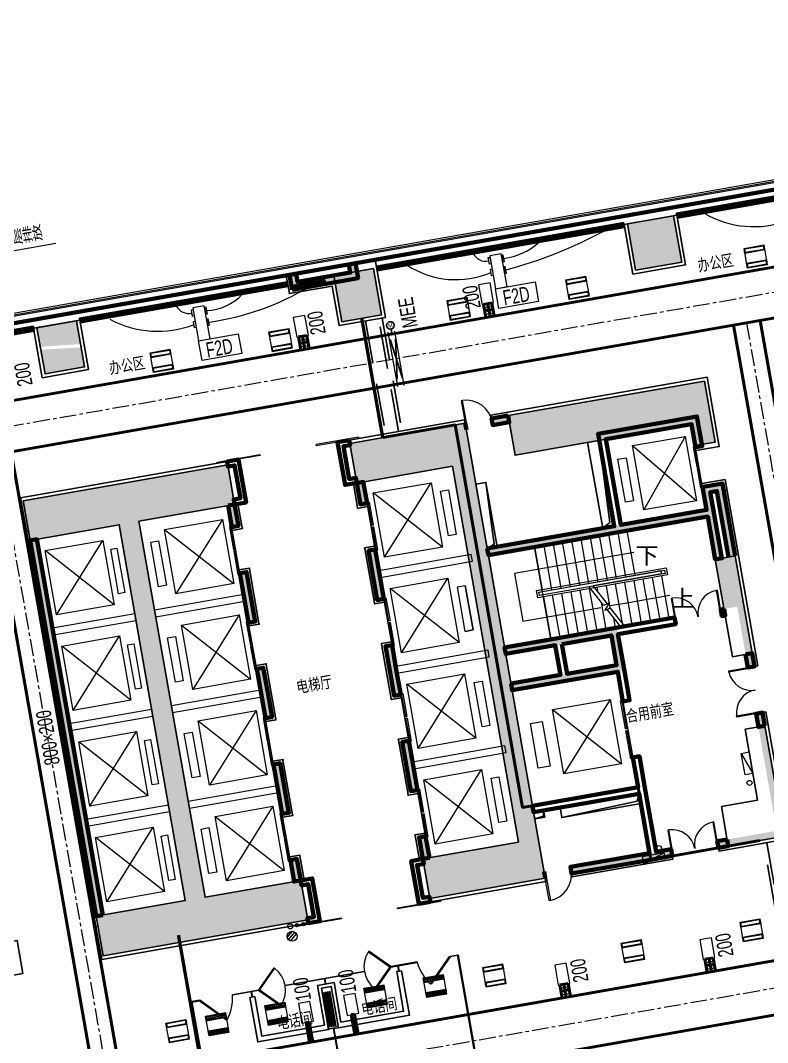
# Model space of a CAD drawing. Extents: x 268762 to 375185, y -23962 to 35476.
# Drawn here: x 312995 to 335298, y 400 to 30930 of the extents above; entities that cross this region are included whole.
import ezdxf
from ezdxf.enums import TextEntityAlignment as Align

# ---------------------------------------------------------------- set-up
doc = ezdxf.new("R2010")
doc.units = 0
doc.header["$LTSCALE"] = 400
doc.header["$MEASUREMENT"] = 0
for name, pattern in [('A05-307S$0$IMPORT-BP_07_DASH', [0]), ('A05-307S$0$IMPORT-BP_07_HIDDEN2', [4.7625, 3.175, -1.5875]), ('CENTER', [2, 1.25, -0.25, 0.25, -0.25]), ('DASH', [0.35, 0.25, -0.1])]:
    doc.linetypes.add(name, pattern=pattern)
doc.layers.get('0').update_dxf_attribs({"color": 8})
for name, color, linetype, lineweight in [('A05-307S$0$BP_07__消火栓标注', 8, 'Continuous', 9), ('A05-307S$0$BP_07_A-DOOR', 8, 'Continuous', 13), ('A05-307S$0$BP_07_A-FIRE-SHUT', 8, 'A05-307S$0$IMPORT-BP_07_HIDDEN2', 25), ('A05-307S$0$BP_07_A-FLOR-EVTR', 8, 'Continuous', 13), ('A05-307S$0$BP_07_A-FLOR-LEVL', 8, 'Continuous', 13), ('A05-307S$0$BP_07_A-PATT-WALL', 8, 'Continuous', 13), ('A05-307S$0$BP_07_A-STRU-COLS', 8, 'Continuous', 25), ('A05-307S$0$BP_07_A-WALL-FULL', 8, 'Continuous', 70), ('A05-307S$0$BP_07_BP-01$0$A-GLAZ-FULL', 8, 'Continuous', 13), ('A05-307S$0$BP_07_DIM_SYMB', 8, 'Continuous', 9), ('A05-307S$0$BP_07_J-防火分区线', 8, 'A05-307S$0$IMPORT-BP_07_DASH', 50), ('A05-307S$0$BP_07_PUB_TEXT', 8, 'Continuous', 9), ('A05-307S$0$BP_07_SHADE80', 8, 'Continuous', 25), ('A05-307S$0$BP_07_STAIR', 8, 'Continuous', 9), ('A05-307S$0$BP_07_W13-1F_10F消防给水排水平面图_SEN20ZHG$0$W-F废水立管', 8, 'Continuous', 9), ('A05-307S$0$BP_07_W13-1F_10F消防给水排水平面图_SEN20ZHG$0$W-ZYH直饮回立管', 8, 'Continuous', 9), ('A05-307S$0$BP_07_W13-1F_10F消防给水排水平面图_SEN20ZHG$0$W-ZY直饮水立管', 8, 'Continuous', 9), ('A05-307S$0$BP_07_W13-1F_10F消防给水排水平面图_SEN20ZHG$0$W-地漏', 8, 'Continuous', 9), ('A05-307S$0$FF_07_A-1', 8, 'Continuous', 13), ('A05-307S$0$FF_07_A-HVAC-FIXT', 8, 'Continuous', 35), ('A05-307S$0$PP_07_A-1', 8, 'Continuous', 13), ('A05-307S$0$PP_07_A-ANNO-RMNA-CH', 8, 'Continuous', 13), ('A05-307S$0$PP_07_A-DOOR', 8, 'Continuous', 13), ('A05-307S$0$PP_07_A-MLWK-SURF', 8, 'Continuous', 25), ('A05-307S$0$PP_07_A-WALL-BLCK', 8, 'Continuous', 25), ('A05-307S$0$PP_07_A-WALL-FULL', 8, 'Continuous', 70), ('A05-307S$0$PP_07_PP_13$0$A-DOOR', 8, 'Continuous', 13), ('A05-307S$0$PP_07_PP_13$1$A-WALL-FULL', 8, 'Continuous', 70), ('暖通-新风-标注', 3, 'Continuous', 20), ('暖通-送风-2D边线', 2, 'Continuous', 50), ('暖通-送风-圆风管中线', 5, 'CENTER', 50), ('暖通-送风-方风管中线', 8, 'CENTER', 15), ('暖通-送风-标注', 3, 'Continuous', 20), ('暖通-送风-法兰', 3, 'Continuous', 20), ('暖通-送风-阀门', 3, 'Continuous', 20), ('暖通-送风-阀门-电动', 3, 'Continuous', 25)]:
    doc.layers.add(name, color=color, linetype=linetype, lineweight=lineweight)
doc.layers.add('暖通-排风-风口', color=7, linetype='Continuous')
doc.layers.add('防火帆布', color=1, linetype='DASH')
doc.styles.add('A05-307S$0$Standard', font='txt')
doc.styles.add('NT', font='@hvac.shx', dxfattribs={"width": 0.7, "bigfont": '@hvac1.shx'})
doc.styles.get("Standard").update_dxf_attribs({"font": '@hvac.shx', "width": 0.7, "bigfont": '@hvac1.shx'})
doc.linetypes.add('BATTING', pattern='A,0.0001,-0.1,[134,ltypeshp.shx,S=0.1,R=0,X=-0.1,Y=0],-0.2,[134,ltypeshp.shx,S=0.1,R=180,X=0.1,Y=0],-0.1', length=0.4001)

# ---------------------------------------------------------------- blocks, each defined once
blk = doc.blocks.new('A05-307S$0$A05_307S_dwg_breakout-1-2254-Level 1')
at = {"layer": 'A05-307S$0$PP_07_A-DOOR', "color": 8}
for p, q in [((-2235, -150), (-2235, 10)), ((-2215, -150), (-2215, 10)), ((-10, -150), (-10, 10)), ((10, -150), (10, 10)), ((2215, -150), (2215, 10)), ((2235, -150), (2235, 10))]:
    blk.add_line(p, q, dxfattribs=at)
for points in [[(-2000, 30), (-2000, 10), (-2800, 10), (-2800, 30), (-2000, 30), (-1434, 596), (-1420, 582), (-1986, 16)], [(2000, 30), (2000, 10), (2800, 10), (2800, 30), (2000, 30), (1434, 596), (1420, 582), (1986, 16)], [(-2000, 10), (-1434, -556), (-1420, -542), (-1986, 24)], [(-1200, 30), (1200, 30), (1200, 10), (-1200, 10)], [(2000, 10), (1434, -556), (1420, -542), (1986, 24)], [(-116, -393), (-116, -1423), (-86, -1423), (-86, -393)], [(-56, -393), (-56, -1423), (-26, -1423), (-26, -393)], [(4, -393), (4, -1423), (34, -1423), (34, -393)], [(64, -393), (64, -1423), (94, -1423), (94, -393)], [(-15, -1500), (-150, -1500), (-150, -1470), (-15, -1470)], [(-15, -1500), (-15, -2530), (15, -2530), (15, -1500)], [(15, -1500), (150, -1500), (150, -1470), (15, -1470)], [(-15, -2530), (-15, -3560), (15, -3560), (15, -2530)], [(-15, -3560), (-15, -4590), (15, -4590), (15, -3560)], [(-15, -4590), (-15, -5620), (15, -5620), (15, -4590)]]:
    blk.add_lwpolyline(points, close=True, dxfattribs=at)
for points in [[(-4025, 10), (-3800, 10), (-3098, -702), (-3084, -688), (-3786, 24), (-3800, 10), (-3800, 30), (-4025, 30), (-4025, -2805), (-4045, -2805), (-4045, 30), (-4025, 30)], [(4025, 10), (3800, 10), (3098, -702), (3084, -688), (3786, 24), (3800, 10), (3800, 30), (4045, 30)], [(4025, 30), (4045, 30), (4045, -2805), (4025, -2805), (4025, 30)], [(-4025, -2805), (-4045, -2805), (-4045, -4220), (-4025, -4220), (-4025, -2805)], [(4025, -2805), (4045, -2805), (4045, -4220), (4025, -4220), (4025, -2805)]]:
    blk.add_lwpolyline(points, dxfattribs=at)
for centre, radius, start, end in [((-2026, 20), 826, 317.1812, 42.8188), ((2026, 20), 826, 137.1812, 222.8188), ((-4205, 174), 1415, 322.4443, 353.3252), ((4205, 174), 1415, 186.6748, 217.5557)]:
    blk.add_arc(centre, radius, start, end, dxfattribs=at)
at = {"layer": 'A05-307S$0$PP_07_PP_13$0$A-DOOR', "color": 8}
for points in [[(-4095, -3520), (-4095, -4920), (-4045, -4920), (-4045, -3520), (-4095, -3520)], [(4095, -3520), (4095, -4920), (4045, -4920), (4045, -3520), (4095, -3520)]]:
    blk.add_lwpolyline(points, dxfattribs=at)
at = {"layer": 'A05-307S$0$PP_07_PP_13$1$A-WALL-FULL', "color": 8, "lineweight": 25}
for points in [[(250, -1350), (250, -150), (-250, -150), (-250, -1350), (-2150, -1350), (-2150, -150), (-2300, -150), (-2300, -1500), (-150, -1500), (-150, -250), (150, -250), (150, -1500), (2300, -1500), (2300, -150)], [(2300, -150), (2150, -150), (2150, -1350), (250, -1350)]]:
    blk.add_lwpolyline(points, dxfattribs=at)
blk = doc.blocks.new('A05-307S$0$A05_307S_dwg_W13-1F_10F消防给水排水平面图_SEN20ZHG$0$GSLG-2077-Level 1')
at = {"layer": 'A05-307S$0$BP_07_W13-1F_10F消防给水排水平面图_SEN20ZHG$0$W-ZY直饮水立管'}
blk.add_circle((92112, 38703), 50, dxfattribs=at)
blk = doc.blocks.new('A05-307S$0$A05_307S_dwg_W13-1F_10F消防给水排水平面图_SEN20ZHG$0$GSLG-2078-Level 1')
at = {"layer": 'A05-307S$0$BP_07_W13-1F_10F消防给水排水平面图_SEN20ZHG$0$W-ZYH直饮回立管'}
blk.add_circle((91915, 38668), 50, dxfattribs=at)
blk = doc.blocks.new('A05-307S$0$A05_307S_dwg_W13-1F_10F消防给水排水平面图_SEN20ZHG$0$GSLG-2091-Level 1')
at = {"layer": 'A05-307S$0$BP_07_W13-1F_10F消防给水排水平面图_SEN20ZHG$0$W-F废水立管'}
blk.add_circle((91718, 38634), 75, dxfattribs=at)
blk = doc.blocks.new('A05-307S$0$A05_307S_dwg_W13-1F_10F消防给水排水平面图_SEN20ZHG$0$yxdl-ptx-2092-Level 1')
at = {"layer": 'A05-307S$0$BP_07_W13-1F_10F消防给水排水平面图_SEN20ZHG$0$W-地漏'}
for p, q in [((91625, 38302), (91785, 38487)), ((91663, 38233), (91855, 38461)), ((91724, 38196), (91901, 38408))]:
    blk.add_line(p, q, dxfattribs=at)
blk.add_circle((91770, 38338), 150, dxfattribs=at)
blk = doc.blocks.new('A05-307S$0$A05_307S_dwg_GPS_xf_消火栓单平-2240-Level 1')
at = {"layer": 'A05-307S$0$BP_07__消火栓标注'}
blk.add_hatch(color=0, dxfattribs=at).paths.add_polyline_path([(-325, -240), (-81, -150), (-325, -150)], flags=0)
at = {"layer": 'A05-307S$0$BP_07__消火栓标注', "color": 0}
blk.add_lwpolyline([(-325, -240), (-325, 0), (325, 0), (325, -240), (-325, -240), (325, 0)], dxfattribs=at)
blk = doc.blocks.new('A05-307S$0$A05_307S_dwg_GPS_xf_消火栓单平-V1-Level 1')
at = {"layer": 'A05-307S$0$BP_07__消火栓标注', "color": 0}
blk.add_lwpolyline([(-325, -240), (-325, 0), (325, 0), (325, -240), (-325, -240), (325, 0)], dxfattribs=at)
blk = doc.blocks.new('A05-307S$0$A05_307S_dwg_HVAC-plan-V8-Level 1')
at = {"layer": 'A05-307S$0$FF_07_A-1', "color": 0}
for points in [[(0, 450), (0, 600), (600, 600), (600, 450)], [(0, 600), (600, 600), (600, 0), (0, 0), (0, 150), (600, 150), (600, 0), (0, 0)], [(20, 470), (20, 580), (580, 580), (580, 470)], [(20, 20), (20, 130), (580, 130), (580, 20)]]:
    blk.add_lwpolyline(points, close=True, dxfattribs=at)
blk = doc.blocks.new('A05-307S$0$A05_307S_dwg_HVAC-plan-V9-Level 1')
at = {"layer": 'A05-307S$0$FF_07_A-1'}
h = blk.add_hatch(dxfattribs=at)
h.set_pattern_fill('FP_22', color=0, style=0, pattern_type=2)
h.set_pattern_definition([(180, (51437.475, 6017.17), (-6e-15, -47.625), []), (180, (51421.6, 6033.046), (-6e-15, -47.625), [])])
h.paths.add_polyline_path([(20, 470), (580, 470), (580, 580), (20, 580)], flags=0)
h = blk.add_hatch(dxfattribs=at)
h.set_pattern_fill('FP_23', color=0, style=0, pattern_type=2)
h.set_pattern_definition([(180, (51887.475, 6017.17), (-6e-15, -47.625), []), (180, (51871.6, 6033.046), (-6e-15, -47.625), [])])
h.paths.add_polyline_path([(20, 20), (580, 20), (580, 130), (20, 130)], flags=0)
at = {"layer": 'A05-307S$0$FF_07_A-1', "color": 0}
for points in [[(0, 450), (0, 600), (600, 600), (600, 450)], [(0, 600), (600, 600), (600, 0), (0, 0), (0, 150), (600, 150), (600, 0), (0, 0)], [(20, 470), (20, 580), (580, 580), (580, 470)], [(20, 20), (20, 130), (580, 130), (580, 20)]]:
    blk.add_lwpolyline(points, close=True, dxfattribs=at)
blk = doc.blocks.new('VAV变风量末端（吊顶式）')
at = {"layer": '暖通-送风-阀门'}
for points in [[(-88657, 254017), (-87657, 254017), (-87657, 253667), (-88657, 253667)], [(-88257, 254067), (-88057, 254067), (-88057, 254017), (-88257, 254017)], [(-87907, 254067), (-87707, 254067), (-87707, 254017), (-87907, 254017)], [(-88257, 253617), (-88057, 253617), (-88057, 253667), (-88257, 253667)], [(-87907, 253617), (-87707, 253617), (-87707, 253667), (-87907, 253667)]]:
    blk.add_lwpolyline(points, close=True, dxfattribs=at)
blk = doc.blocks.new('FK3_H')
for p, q in [((0.5, 0.5), (-0.5, 0.5)), ((-0.5, 0.5), (-0.5, -0.5)), ((0.5, -0.5), (0.5, 0.5)), ((0.5, 0.25), (-0.5, 0.25)), ((0.5, 0), (-0.5, 0)), ((0.5, -0.25), (-0.5, -0.25)), ((-0.5, -0.5), (0.5, -0.5))]:
    blk.add_line(p, q)
blk = doc.blocks.new('*U141', base_point=(67653, 24635))
at = {"layer": '暖通-送风-法兰'}
for p, q in [((67778, 24735), (67528, 24735)), ((67778, 24535), (67528, 24535))]:
    blk.add_line(p, q, dxfattribs=at)
at = {"layer": '暖通-送风-阀门'}
for p, q in [((67528, 24735), (67528, 24535)), ((67778, 24735), (67778, 24535)), ((67659, 24691), (67546, 24578)), ((67646, 24691), (67759, 24578))]:
    blk.add_line(p, q, dxfattribs=at)
at = {"layer": '暖通-送风-阀门', "const_width": 40}
for points in [[(67583, 24635, 1), (67623, 24635, 1)], [(67683, 24635, 1), (67723, 24635, 1)]]:
    blk.add_lwpolyline(points, format="xyb", close=True, dxfattribs=at)
blk = doc.blocks.new('*U145', base_point=(107561, 46310))
at = {"layer": '暖通-送风-法兰'}
for p, q in [((107461, 45485), (107461, 47135)), ((107661, 45485), (107661, 47135))]:
    blk.add_line(p, q, dxfattribs=at)
at = {"layer": '暖通-送风-阀门-电动'}
for p, q in [((107661, 47060), (107461, 47060)), ((107561, 47060), (107561, 47210)), ((107641, 45710), (107481, 46910)), ((107641, 46910), (107481, 45710)), ((107661, 45560), (107461, 45560))]:
    blk.add_line(p, q, dxfattribs=at)
blk.add_circle((107561, 47322), 112, dxfattribs=at)
blk.add_text('M', height=112, dxfattribs=at).set_placement((107561, 47322), align=Align.MIDDLE_CENTER)
blk = doc.blocks.new('*U146', base_point=(83144, 26812))
at = {"layer": '暖通-送风-法兰'}
for p, q in [((83069, 26912), (83219, 26912)), ((83069, 26712), (83219, 26712))]:
    blk.add_line(p, q, dxfattribs=at)
at = {"layer": '暖通-送风-阀门'}
for p, q in [((83094, 26712), (83094, 26912)), ((83194, 26712), (83194, 26912)), ((83152, 26784), (83096, 26840)), ((83136, 26784), (83192, 26840))]:
    blk.add_line(p, q, dxfattribs=at)
at = {"layer": '暖通-送风-阀门', "const_width": 20}
for points in [[(83114, 26812, 1), (83134, 26812, 1)], [(83154, 26812, 1), (83174, 26812, 1)]]:
    blk.add_lwpolyline(points, format="xyb", close=True, dxfattribs=at)

msp = doc.modelspace()

# ---------------------------------------------------------------- hatches: boundary and pattern name
at = {"layer": 'A05-307S$0$BP_07_A-PATT-WALL'}
h = msp.add_hatch(color=8, dxfattribs=at)
h.paths.add_polyline_path([(332737, 23714), (332495, 25093), (331116, 24850), (331358, 23471), (332392, 23653)], flags=0)
h.paths.add_polyline_path([(287037, 15683), (288416, 15925), (288174, 17304), (286795, 17062)], flags=0)
h.paths.add_polyline_path([(359329, 28387), (359087, 29766), (357708, 29523), (357951, 28145)], flags=0)
h.paths.add_polyline_path([(350367, 26812), (350124, 28191), (348943, 27983), (349185, 26604), (350274, 26796)], flags=0)
h.paths.add_polyline_path([(340321, 25046), (341503, 25254), (341260, 26633), (340078, 26425)], flags=0)
h.paths.add_polyline_path([(323774, 22139), (323532, 23518), (322350, 23310), (322592, 21931)], flags=0)
h.paths.add_polyline_path([(313728, 20373), (314910, 20581), (314808, 21163), (313602, 21094)], flags=0)
h.paths.add_polyline_path([(306046, 19023), (305804, 20402), (304622, 20195), (304864, 18816), (306038, 19022)], flags=0)
h.paths.add_polyline_path([(296000, 17258), (297182, 17466), (296939, 18845), (295758, 18637)], flags=0)
h.paths.add_polyline_path([(314790, 21264), (314668, 21960), (313486, 21752), (313586, 21182), (314134, 21219)], flags=0)
h = msp.add_hatch(color=8, dxfattribs=at)
h.paths.add_polyline_path([(322385, 23113), (322350, 23310), (321267, 23120), (321223, 23366), (321026, 23331), (321104, 22888), (322286, 23096)], flags=0)
h.paths.add_polyline_path([(322842, 23397), (323039, 23431), (322996, 23677), (322799, 23643), (322842, 23397)], flags=0)
h = msp.add_hatch(color=8, dxfattribs=at)
h.paths.add_polyline_path([(335801, 6563), (335222, 9863), (335025, 9828), (335570, 6726), (334093, 6466), (334127, 6269)])
h.paths.add_polyline_path([(353579, 9687), (353579, 9687), (353043, 12741), (352058, 12568), (352386, 10696), (349481, 10186), (349654, 9200), (349605, 9191), (349639, 8995), (352554, 9507)])
h.paths.add_polyline_path([(345651, 8294), (345616, 8491), (343892, 8188), (341746, 20401), (343470, 20704), (343262, 21886), (340554, 21410), (342942, 7818), (344630, 8115)])
h.paths.add_polyline_path([(328661, 5309), (326272, 18900), (322825, 18295), (323033, 17113), (325889, 17615), (327862, 6387), (325006, 5885), (325214, 4703)])
h.paths.add_polyline_path([(312213, 2418), (312005, 3600), (309346, 3133), (307373, 14361), (310032, 14828), (309824, 16010), (303915, 14971), (304123, 13790), (306782, 14257), (308755, 3029), (306096, 2562), (306303, 1380), (307902, 1661)])
h.paths.add_polyline_path([(315463, 2989), (321570, 4062), (321362, 5244), (318506, 4742), (316533, 15970), (319389, 16473), (319181, 17654), (313075, 16581), (313282, 15399), (315942, 15866), (317915, 4639), (315255, 4171), (315307, 3876)])
h.paths.add_polyline_path([(303053, 809), (302846, 1990), (300186, 1523), (298213, 12751), (300873, 13218), (300665, 14400), (297021, 13760), (299409, 168), (301841, 596)])
h.paths.add_polyline_path([(334644, 11995), (334841, 12030), (334330, 14935), (333739, 14831), (333999, 13354), (334393, 13423), (334474, 12963)])
h.paths.add_polyline_path([(333733, 18333), (333413, 20155), (327553, 19125), (327587, 18928), (327627, 18703), (327761, 17943), (330469, 18419), (333030, 18869), (333142, 18229), (333339, 18264)])
h.paths.add_polyline_path([(340792, 21208), (340752, 21242), (340785, 21248)], flags=16)
h = msp.add_hatch(color=8, dxfattribs=at)
h.paths.add_polyline_path([(334127, 6269), (334093, 6466), (333797, 6414), (333832, 6217)], flags=0)
h.paths.add_polyline_path([(335025, 9828), (335222, 9863), (335152, 10257), (334955, 10222)], flags=0)
h.paths.add_polyline_path([(334713, 11601), (334910, 11636), (334841, 12030), (334644, 11995)], flags=0)
h.paths.add_polyline_path([(327587, 18928), (327553, 19125), (327060, 19039), (327095, 18842)], flags=0)
h = msp.add_hatch(color=8, dxfattribs=at)
h.paths.add_polyline_path([(325006, 5885), (325203, 5919), (325090, 6560), (324893, 6525), (324921, 6368)], flags=0)
h.paths.add_polyline_path([(321165, 5210), (321362, 5244), (321249, 5885), (321052, 5850), (321080, 5693)], flags=0)
h.paths.add_polyline_path([(311808, 3565), (312005, 3600), (310032, 14828), (309835, 14793), (310509, 10957)], flags=0)
h.paths.add_polyline_path([(315255, 4171), (315452, 4206), (313479, 15434), (313282, 15399), (315255, 4171)], flags=0)
h.paths.add_polyline_path([(302846, 1990), (302846, 1990), (302733, 2631), (302536, 2596), (302649, 1956)], flags=0)
h.paths.add_polyline_path([(306293, 2596), (306180, 3236), (305983, 3202), (306096, 2562)], flags=0)
h.paths.add_polyline_path([(305741, 4581), (305938, 4615), (305678, 6093), (305481, 6058)], flags=0)
h.paths.add_polyline_path([(302491, 4010), (302231, 5487), (302034, 5452), (302294, 3975)], flags=0)
h.paths.add_polyline_path([(321007, 7264), (320747, 8741), (320550, 8706), (320810, 7229)], flags=0)
h.paths.add_polyline_path([(324848, 7939), (324589, 9416), (324392, 9381), (324651, 7904)], flags=0)
h.paths.add_polyline_path([(301989, 6866), (301729, 8343), (301532, 8309), (301792, 6831)], flags=0)
h.paths.add_polyline_path([(305436, 7472), (305176, 8949), (304979, 8914), (305239, 7437)], flags=0)
h.paths.add_polyline_path([(320505, 10120), (320245, 11597), (320048, 11563), (320308, 10085)], flags=0)
h.paths.add_polyline_path([(324346, 10795), (324087, 12272), (323890, 12238), (324149, 10760)], flags=0)
h.paths.add_polyline_path([(304737, 10293), (304934, 10328), (304674, 11805), (304478, 11771)], flags=0)
h.paths.add_polyline_path([(301487, 9722), (301227, 11199), (301030, 11165), (301290, 9687)], flags=0)
h.paths.add_polyline_path([(320003, 12976), (319744, 14453), (319547, 14419), (319806, 12941)], flags=0)
h.paths.add_polyline_path([(323844, 13651), (323585, 15128), (323388, 15094), (323647, 13617)], flags=0)
h.paths.add_polyline_path([(304235, 13149), (304432, 13184), (304320, 13824), (304123, 13790)], flags=0)
h.paths.add_polyline_path([(300985, 12578), (300873, 13218), (300676, 13184), (300788, 12544)], flags=0)
h.paths.add_polyline_path([(323145, 16473), (323342, 16507), (323230, 17147), (323033, 17113)], flags=0)
h.paths.add_polyline_path([(319304, 15798), (319501, 15832), (319389, 16472), (319192, 16438)], flags=0)
for points in [[(334330, 14935), (333950, 17102), (333359, 16998), (333480, 16309), (326930, 15158), (326965, 14961), (333514, 16112), (333739, 14831), (333936, 14866), (333590, 16836), (333787, 16870), (334133, 14900)], [(331023, 11511), (330798, 12791), (327449, 12203), (327484, 12006), (330636, 12560), (330791, 11673), (327640, 11120), (327674, 10923), (330826, 11476)]]:
    msp.add_hatch(color=8, dxfattribs=at).paths.add_polyline_path(points, flags=0)
h = msp.add_hatch(color=8, dxfattribs=at)
h.paths.add_polyline_path([(332453, 5975), (332418, 6172), (329414, 5644), (329449, 5447), (332010, 5897)], flags=0)
h.paths.add_polyline_path([(332108, 6018), (331980, 6034), (332203, 6073), (332160, 6048)], flags=0)

# ---------------------------------------------------------------- linework, layer by layer
at = {"layer": 'A05-307S$0$BP_07__消火栓标注', "color": 8}
for centre in [(334759, 8157), (332056, 6210)]:
    msp.add_circle(centre, 75, dxfattribs=at)
at = {"layer": 'A05-307S$0$BP_07_A-DOOR', "color": 8}
for points in [[(326155, 19570), (326290, 18802), (326329, 18809), (326194, 19577)], [(333800, 13910), (333765, 13904), (333883, 13232), (333918, 13238)], [(332421, 13668), (332539, 12996), (332573, 13002), (332455, 13674)], [(334139, 11500), (334812, 11618), (334818, 11584), (334145, 11466)], [(334382, 10121), (334376, 10156), (335048, 10274), (335054, 10239)], [(332317, 6746), (332435, 6073), (332470, 6079), (332352, 6752)], [(333696, 6988), (333662, 6982), (333780, 6310), (333814, 6316)], [(328779, 4639), (328644, 5407), (328683, 5414), (328818, 4646)]]:
    msp.add_lwpolyline(points, close=True, dxfattribs=at)
for centre, radius, start, end in [((326309, 18805), 780, 9.9667, 98.4975), ((333901, 13235), 682, 101.436, 189.9667), ((332556, 12999), 682, 9.9667, 98.4975), ((334815, 11601), 682, 191.436, 279.9667), ((335051, 10257), 683, 99.9667, 188.4975), ((332453, 6076), 682, 9.9667, 98.4975), ((333797, 6313), 682, 101.436, 189.9667), ((328663, 5411), 780, 281.436, 9.9667)]:
    msp.add_arc(centre, radius, start, end, dxfattribs=at)
at = {"layer": 'A05-307S$0$BP_07_A-FIRE-SHUT', "color": 8}
for p, q in [((324285, 18653), (323693, 22023)), ((323792, 22040), (324384, 18670)), ((323793, 18566), (323201, 21936)), ((323299, 21954), (323891, 18583))]:
    msp.add_line(p, q, dxfattribs=at)
msp.add_lwpolyline([(337160, -4925), (335179, 6352), (335277, 6370), (337259, -4908)], close=True, dxfattribs=at)
at = {"layer": 'A05-307S$0$BP_07_A-FLOR-EVTR', "color": 8}
for p, q in [((332840, 18506), (331601, 16309)), ((333359, 16998), (333151, 18180)), ((323866, 14899), (325252, 17122)), ((323585, 15128), (323342, 16507)), ((319023, 16027), (317637, 13804)), ((319547, 14419), (319304, 15798)), ((314066, 13176), (315452, 15400)), ((324368, 12043), (325754, 14266)), ((324087, 12272), (323844, 13651)), ((319525, 13171), (318139, 10948)), ((320048, 11563), (319806, 12941)), ((314568, 10320), (315954, 12544)), ((324870, 9186), (326256, 11410)), ((324589, 9416), (324346, 10795)), ((330603, 10650), (329217, 8427)), ((330982, 10590), (331276, 8916)), ((320027, 10315), (318641, 8092)), ((320550, 8706), (320308, 10085)), ((315070, 7464), (316456, 9687)), ((325372, 6330), (326758, 8554)), ((325090, 6560), (324848, 7939)), ((320529, 7459), (319142, 5235)), ((321052, 5850), (320810, 7229)), ((315572, 4608), (316958, 6831))]:
    msp.add_line(p, q, dxfattribs=at)
for points in [[(331264, 18229), (332840, 18506), (333177, 16585), (331601, 16309), (331264, 18229), (333177, 16585)], [(325590, 15201), (323866, 14899), (323529, 16819), (325252, 17122), (325590, 15201), (323529, 16819)], [(317299, 15725), (319023, 16027), (319360, 14107), (317637, 13804), (317299, 15725), (319360, 14107)], [(315790, 13479), (314066, 13176), (313729, 15097), (315452, 15400), (315790, 13479), (313729, 15097)], [(326092, 12345), (324368, 12043), (324031, 13963), (325754, 14266), (326092, 12345), (324031, 13963)], [(326274, 12682), (326508, 12723), (326274, 12682), (326040, 14012), (326274, 14053), (326508, 12723), (326274, 14053)], [(317801, 12868), (319525, 13171), (319862, 11251), (318139, 10948), (317801, 12868), (319862, 11251)], [(316292, 10623), (314568, 10320), (314231, 12241), (315954, 12544), (316292, 10623), (314231, 12241)], [(326594, 9489), (324870, 9186), (324533, 11107), (326256, 11410), (326594, 9489), (324533, 11107)], [(328880, 10347), (330603, 10650), (330941, 8730), (329217, 8427), (328880, 10347), (330941, 8730)], [(318303, 10012), (320027, 10315), (320364, 8394), (318641, 8092), (318303, 10012), (320364, 8394)], [(316794, 7767), (315070, 7464), (314733, 9384), (316456, 9687), (316794, 7767), (314733, 9384)], [(327096, 6633), (325372, 6330), (325034, 8251), (326758, 8554), (327096, 6633), (325034, 8251)], [(318805, 7156), (320529, 7459), (320866, 5538), (319142, 5235), (318805, 7156), (320866, 5538)], [(317296, 4911), (315572, 4608), (315235, 6528), (316958, 6831), (317296, 4911), (315235, 6528)]]:
    msp.add_lwpolyline(points, dxfattribs=at)
for points in [[(333115, 18194), (333082, 18188), (333186, 17597), (333218, 17603)], [(330828, 17822), (331074, 17866), (331299, 16585), (331053, 16542)], [(333225, 17564), (333193, 17558), (333296, 16967), (333329, 16973)], [(326006, 15579), (325772, 15538), (325538, 16868), (325772, 16909)], [(323371, 16536), (323404, 16542), (323525, 15852), (323492, 15847)], [(319267, 15815), (319235, 15809), (319356, 15120), (319389, 15125)], [(323500, 15801), (323533, 15806), (323654, 15117), (323622, 15111)], [(316883, 15347), (317117, 15388), (317351, 14058), (317117, 14017)], [(316107, 13840), (315923, 13807), (315689, 15137), (315874, 15169)], [(319397, 15080), (319364, 15074), (319485, 14384), (319518, 14390)], [(323873, 13680), (323906, 13686), (324027, 12996), (323994, 12991)], [(319769, 12959), (319736, 12953), (319858, 12263), (319890, 12269)], [(324002, 12945), (324035, 12950), (324156, 12261), (324123, 12255)], [(317385, 12491), (317619, 12532), (317853, 11202), (317619, 11161)], [(316609, 10983), (316425, 10951), (316191, 12281), (316376, 12313)], [(319899, 12223), (319866, 12218), (319987, 11528), (320020, 11534)], [(327010, 9867), (326776, 9826), (326542, 11155), (326776, 11196)], [(324375, 10824), (324408, 10829), (324529, 10140), (324496, 10134)], [(331091, 9775), (331058, 9769), (330911, 10606), (330944, 10612)], [(320271, 10102), (320238, 10097), (320360, 9407), (320392, 9413)], [(324504, 10088), (324537, 10094), (324658, 9405), (324625, 9399)], [(328217, 9927), (328574, 9989), (328808, 8660), (328451, 8597)], [(317887, 9634), (318121, 9676), (318355, 8346), (318121, 8305)], [(331248, 8882), (331215, 8876), (331068, 9713), (331101, 9719)], [(317111, 8127), (316927, 8095), (316693, 9424), (316878, 9457)], [(320400, 9367), (320368, 9361), (320489, 8672), (320522, 8678)], [(327511, 7011), (327278, 6970), (327044, 8299), (327278, 8340)], [(324877, 7967), (324910, 7973), (325031, 7284), (324998, 7278)], [(320773, 7246), (320740, 7240), (320861, 6551), (320894, 6557)], [(325006, 7232), (325039, 7238), (325160, 6548), (325127, 6543)], [(318389, 6778), (318623, 6819), (318857, 5490), (318623, 5449)], [(317613, 5271), (317429, 5238), (317195, 6568), (317380, 6601)], [(320902, 6511), (320870, 6505), (320991, 5816), (321024, 5821)]]:
    msp.add_lwpolyline(points, close=True, dxfattribs=at)
at = {"layer": 'A05-307S$0$BP_07_A-FLOR-LEVL', "color": 8}
for points in [[(323732, 14291), (326490, 14776), (326455, 14973), (323697, 14488)], [(319659, 13779), (317000, 13311), (317034, 13114), (319694, 13582)], [(313981, 12578), (316444, 13010), (316409, 13207), (313947, 12775)], [(324234, 11435), (326991, 11920), (326957, 12117), (324199, 11632)], [(320161, 10922), (317502, 10455), (317536, 10258), (320196, 10725)], [(314483, 9721), (316945, 10154), (316911, 10351), (314449, 9918)], [(324736, 8579), (327493, 9063), (327459, 9260), (324701, 8776)], [(320663, 8066), (318004, 7599), (318038, 7402), (320698, 7869)], [(314985, 6865), (317447, 7298), (317413, 7495), (314950, 7062)]]:
    msp.add_lwpolyline(points, dxfattribs=at)
at = {"layer": 'A05-307S$0$BP_07_A-STRU-COLS', "color": 8}
for points in [[(332495, 25093), (332737, 23714), (331358, 23471), (331116, 24850)], [(323532, 23518), (323774, 22139), (322592, 21931), (322350, 23310)], [(314668, 21960), (314910, 20581), (313728, 20373), (313486, 21752)], [(327553, 19125), (327761, 17943), (333030, 18869), (333142, 18229), (333733, 18333), (333413, 20155)], [(322825, 18295), (326272, 18900), (328661, 5309), (325214, 4703), (325006, 5885), (327862, 6387), (325889, 17615), (323033, 17113)], [(313075, 16581), (313282, 15399), (315942, 15866), (317915, 4639), (315255, 4171), (315463, 2989), (321570, 4062), (321362, 5244), (318506, 4742), (316533, 15970), (319389, 16472), (319181, 17654)], [(333739, 14831), (334330, 14935), (334841, 12030), (334250, 11926)], [(333919, 7451), (335003, 7641), (334631, 9759), (335222, 9863), (335801, 6563), (334127, 6269)]]:
    msp.add_lwpolyline(points, close=True, dxfattribs=at)
at = {"layer": 'A05-307S$0$BP_07_A-WALL-FULL', "color": 8}
for p, q in [((331319, 25140), (331122, 25105)), ((321104, 22888), (321026, 23331)), ((326272, 18900), (326307, 18703)), ((328661, 5309), (328626, 5506))]:
    msp.add_line(p, q, dxfattribs=at)
for points in [[(281534, 16391), (362488, 30617), (369377, 27252), (369397, 27139), (369791, 27208), (374594, -123), (280634, -16635), (275831, 10696), (276225, 10766), (276205, 10879)], [(327553, 19125), (327060, 19039), (327095, 18842), (327587, 18928)], [(323033, 17113), (323145, 16473), (323342, 16507), (323230, 17148)], [(319192, 16438), (319304, 15798), (319501, 15832), (319389, 16473)], [(315452, 4206), (315255, 4171), (313282, 15399), (313479, 15434)], [(323518, 14355), (323647, 13617), (323844, 13651), (323714, 14390), (323585, 15128), (323388, 15094)], [(319676, 13680), (319806, 12941), (320003, 12976), (319873, 13715), (319744, 14453), (319547, 14419)], [(333999, 13354), (333901, 13337), (333935, 13140), (334034, 13157)], [(327640, 11120), (327674, 10923), (329152, 11182), (330826, 11476), (330982, 10590), (331179, 10625), (331006, 11609), (330833, 12594), (332556, 12897), (332522, 13094), (330601, 12757), (328927, 12463), (327449, 12203), (327484, 12006), (328961, 12266), (329117, 11379)], [(329158, 12300), (330636, 12560), (330791, 11673), (329314, 11414)], [(324216, 11534), (324087, 12272), (323890, 12238), (324019, 11499), (324149, 10760), (324346, 10795)], [(334644, 11995), (334713, 11601), (334910, 11636), (334841, 12030)], [(320178, 10824), (320308, 10085), (320505, 10120), (320375, 10859), (320245, 11597), (320048, 11563)], [(335222, 9863), (335152, 10257), (334955, 10222), (335025, 9828)], [(324521, 8643), (324651, 7904), (324848, 7939), (324718, 8677), (324589, 9416), (324392, 9381)], [(328280, 7475), (331432, 8029), (331276, 8916), (331473, 8950), (331629, 8064), (331975, 6094), (332418, 6172), (332453, 5975), (331813, 5862), (329449, 5447), (329414, 5644), (331778, 6059), (331466, 7832), (328315, 7278)], [(320680, 7968), (320810, 7229), (321007, 7264), (320877, 8002), (320747, 8741), (320550, 8706)], [(325203, 5919), (325090, 6560), (324893, 6525), (325006, 5885)], [(334093, 6466), (333797, 6414), (333832, 6217), (334127, 6269)], [(321362, 5244), (321249, 5885), (321052, 5850), (321165, 5210)]]:
    msp.add_lwpolyline(points, close=True, dxfattribs=at)
for points in [[(321026, 23331), (321223, 23366), (321267, 23120), (322842, 23397), (322799, 23643), (322996, 23677), (323074, 23234), (321104, 22888)], [(334330, 14935), (333950, 17102), (333556, 17033), (333359, 16998), (333480, 16309), (330919, 15859), (330469, 18419), (333030, 18869), (333151, 18180), (333348, 18215), (333192, 19101), (330237, 18582), (330722, 15824), (326930, 15158)], [(326930, 15158), (326965, 14961), (330954, 15662), (333514, 16112), (333739, 14831), (333936, 14866), (333677, 16343), (333590, 16836), (333787, 16870), (334133, 14900)]]:
    msp.add_lwpolyline(points, dxfattribs=at)
at = {"layer": 'A05-307S$0$BP_07_BP-01$0$A-GLAZ-FULL', "color": 8}
for points in [[(275586, 10646), (275516, 11047), (276123, 11154), (281411, 16623), (362525, 30878), (369361, 27538), (369968, 27645), (370046, 27202)], [(281386, 16670), (362532, 30930), (369369, 27590)], [(362518, 30826), (281436, 16577)]]:
    msp.add_lwpolyline(points, dxfattribs=at)
at = {"layer": 'A05-307S$0$BP_07_DIM_SYMB', "color": 8}
for points in [[(331307, 15038), (327746, 14413), (327997, 12985), (329874, 13314), (330317, 13392)], [(332385, 13756), (331036, 13519), (330593, 13441)]]:
    msp.add_lwpolyline(points, dxfattribs=at)
at = {"layer": 'A05-307S$0$BP_07_J-防火分区线', "color": 8, "linetype": 'Continuous'}
msp.add_lwpolyline([(323810, 18468), (325977, 18848), (327985, 7423), (331432, 8029), (331813, 5862), (335063, 6434)], dxfattribs=at)
at = {"layer": 'A05-307S$0$BP_07_SHADE80', "color": 8}
for points in [[(329927, 18324), (330272, 18385), (330722, 15824), (330377, 15763)], [(326593, 17078), (326888, 17130), (327226, 15210), (326930, 15158)], [(329103, 7417), (331467, 7832), (331519, 7537), (329155, 7121)], [(328315, 7278), (328610, 7330), (328645, 7133), (328349, 7081)]]:
    msp.add_lwpolyline(points, close=True, dxfattribs=at)
for points in [[(330272, 18385), (330590, 15937), (330377, 15763)], [(326888, 17130), (327137, 15283), (326930, 15158)], [(329155, 7121), (331405, 7614), (331466, 7832)], [(328610, 7330), (328613, 7161), (328349, 7081)]]:
    msp.add_lwpolyline(points, dxfattribs=at)
at = {"layer": 'A05-307S$0$BP_07_STAIR', "color": 8}
for p, q in [((330550, 15591), (330783, 14261)), ((330826, 15639), (331059, 14310)), ((331101, 15688), (331335, 14358)), ((328895, 15300), (329129, 13970)), ((329171, 15348), (329405, 14019)), ((329447, 15397), (329680, 14067)), ((329722, 15445), (329956, 14116)), ((329998, 15494), (330232, 14164)), ((330274, 15542), (330508, 14213)), ((326965, 14961), (327449, 12203)), ((328619, 15251), (328853, 13922)), ((330604, 13374), (330486, 14046)), ((330969, 12917), (330762, 14095)), ((331261, 12873), (331038, 14143)), ((331537, 12921), (331313, 14192)), ((331812, 12970), (331589, 14240)), ((332088, 13018), (331865, 14289)), ((332364, 13067), (332141, 14337)), ((329104, 12494), (328881, 13764)), ((329380, 12542), (329157, 13813)), ((329656, 12591), (329432, 13861)), ((329931, 12639), (329708, 13910)), ((330207, 12688), (329984, 13958)), ((330238, 13843), (330210, 13998)), ((330483, 12736), (330339, 13553)), ((330923, 12813), (330512, 13334)), ((330759, 12784), (330705, 13090))]:
    msp.add_line(p, q, dxfattribs=at)
for points in [[(328605, 13716), (328828, 12445), (328344, 15203), (328577, 13873), (331335, 14358), (332113, 14495), (332130, 14396), (330085, 14037), (330508, 13500)], [(331035, 12833), (330607, 13375), (330443, 13304), (330585, 13533), (330413, 13459), (329973, 14017), (328595, 13775)]]:
    msp.add_lwpolyline(points, dxfattribs=at)
for points in [[(328399, 13903), (332270, 14583), (332308, 14367), (328438, 13686)], [(328469, 13854), (332221, 14514), (332239, 14415), (328486, 13756)]]:
    msp.add_lwpolyline(points, close=True, dxfattribs=at)
at = {"layer": 'A05-307S$0$FF_07_A-HVAC-FIXT', "color": 8}
for p, q in [((339977, 26423), (332590, 25125)), ((339982, 26393), (332596, 25095)), ((339988, 26364), (332601, 25066)), ((331015, 24848), (323628, 23550)), ((331020, 24818), (323633, 23520)), ((331025, 24789), (323638, 23491)), ((320969, 23082), (314764, 21992)), ((320974, 23053), (314769, 21963)), ((320979, 23023), (314774, 21933)), ((313385, 21750), (309248, 21023)), ((313391, 21720), (309253, 20993)), ((313396, 21691), (309259, 20964))]:
    msp.add_line(p, q, dxfattribs=at)
for points in [[(339971, 26457), (332584, 25159), (332606, 25036), (339993, 26334)], [(331009, 24882), (323622, 23584), (323643, 23461), (331030, 24759)], [(320962, 23117), (314758, 22027), (314779, 21903), (320984, 22994)], [(313379, 21784), (309242, 21057), (309264, 20934), (313401, 21661)]]:
    msp.add_lwpolyline(points, close=True, dxfattribs=at)
at = {"layer": 'A05-307S$0$PP_07_A-1', "color": 8}
for p, q in [((313171, 15684), (315248, 3865)), ((313379, 14502), (313438, 14513)), ((313587, 13321), (313646, 13331)), ((313795, 12139), (313854, 12149)), ((314002, 10957), (314061, 10967)), ((314210, 9775), (314269, 9785)), ((314418, 8593), (314477, 8603)), ((314625, 7411), (314684, 7421)), ((314833, 6229), (314892, 6240)), ((315041, 5047), (315100, 5058))]:
    msp.add_line(p, q, dxfattribs=at)
at = {"layer": 'A05-307S$0$PP_07_A-DOOR', "color": 8}
for points in [[(323096, 18484), (321816, 18259), (321822, 18230), (323101, 18455)], [(318863, 17740), (320143, 17965), (320148, 17936), (318868, 17711)], [(324248, 4421), (325528, 4646), (325533, 4617), (324253, 4392)], [(321293, 3902), (322573, 4127), (322578, 4098), (321299, 3873)]]:
    msp.add_lwpolyline(points, close=True, dxfattribs=at)
at = {"layer": 'A05-307S$0$PP_07_A-MLWK-SURF', "color": 8}
msp.add_lwpolyline([(312329, 2337), (313067, 2467), (312894, 3452), (312156, 3322), (310079, 15141), (310817, 15271), (310644, 16256), (309906, 16126)], dxfattribs=at)
at = {"layer": 'A05-307S$0$PP_07_A-WALL-BLCK', "color": 8}
for points in [[(331017, 24833), (332593, 25110), (332853, 23633), (331277, 23356)], [(313387, 21735), (314766, 21977), (315026, 20500), (313647, 20258)]]:
    msp.add_lwpolyline(points, close=True, dxfattribs=at)
for points in [[(320928, 23314), (321023, 22772), (322303, 22997), (322511, 21815), (323890, 22058), (323587, 23781)], [(333168, 18081), (333858, 18203), (333494, 20271), (327037, 19136), (327054, 19038)], [(326272, 18900), (326255, 18999), (322809, 18393)], [(313230, 15695), (313171, 15684), (312998, 16669), (319163, 17752)], [(334910, 11636), (335009, 11653), (334031, 17218), (333341, 17097)], [(323360, 16409), (323059, 16356), (323056, 16375), (323061, 16376), (322934, 17095)], [(319322, 15699), (319622, 15752), (319619, 15771), (319614, 15771), (319487, 16490)], [(323567, 15227), (323267, 15174), (323270, 15154), (323275, 15155), (323563, 13520), (323558, 13519), (323561, 13500), (323862, 13552)], [(319529, 14517), (319830, 14570), (319833, 14550), (319828, 14549), (320116, 12914), (320120, 12915), (320124, 12896), (319824, 12843)], [(324069, 12370), (323769, 12318), (323772, 12298), (323777, 12299), (324065, 10664), (324060, 10663), (324063, 10643), (324364, 10696)], [(320031, 11661), (320332, 11714), (320335, 11694), (320330, 11693), (320617, 10058), (320622, 10059), (320626, 10039), (320325, 9986)], [(333832, 6217), (333849, 6119), (335917, 6482), (335251, 10274), (335152, 10257)], [(324571, 9514), (324271, 9461), (324274, 9442), (324279, 9443), (324567, 7808), (324562, 7807), (324565, 7787), (324866, 7840)], [(320533, 8805), (320834, 8857), (320837, 8838), (320832, 8837), (321119, 7202), (321124, 7203), (321128, 7183), (320827, 7130)], [(325073, 6658), (324773, 6605), (324776, 6586), (324781, 6586), (324908, 5867)], [(321035, 5948), (321335, 6001), (321339, 5981), (321334, 5981), (321460, 5262)], [(329449, 5447), (329466, 5349), (332470, 5876), (332453, 5975)], [(325232, 4605), (328678, 5210), (328661, 5309)], [(321586, 3964), (315421, 2880), (315248, 3865), (315307, 3876)]]:
    msp.add_lwpolyline(points, dxfattribs=at)
at = {"layer": 'A05-307S$0$PP_07_A-WALL-FULL', "color": 8}
for points in [[(322809, 18393), (322463, 18332), (322688, 17054), (323034, 17115), (323008, 17263), (322810, 17228), (322637, 18211), (322835, 18245)], [(319163, 17752), (319508, 17813), (319733, 16535), (319387, 16474), (319361, 16622), (319559, 16657), (319387, 17640), (319189, 17605)], [(325232, 4605), (324886, 4544), (324662, 5822), (325007, 5883), (325033, 5735), (324835, 5701), (325008, 4718), (325206, 4753)], [(321586, 3964), (321931, 4025), (321707, 5303), (321361, 5242), (321387, 5095), (321585, 5129), (321758, 4147), (321560, 4112)]]:
    msp.add_lwpolyline(points, close=True, dxfattribs=at)
at = {"layer": '暖通-新风-标注', "color": 8}
msp.add_line((309513, 23479), (314046, 24275), dxfattribs=at)
at = {"layer": '暖通-送风-2D边线'}
for p, q in [((360228, 27913), (281433, 14067)), ((360487, 26436), (281693, 12589)), ((326823, 22449), (327069, 22492)), ((326892, 22055), (326823, 22449)), ((327138, 22098), (327069, 22492)), ((337559, 3206), (334286, 21832)), ((338347, 3345), (335074, 21970)), ((321294, 21478), (321540, 21521)), ((321363, 21084), (321294, 21478)), ((321609, 21127), (321540, 21521)), ((315990, -584), (312717, 18041)), ((315202, -723), (311929, 17903)), ((297828, -3776), (347448, 4944)), ((297828, -3776), (347241, 4908)), ((298105, -5351), (347725, 3368)), ((298105, -5351), (347518, 3332)), ((333428, 2886), (333674, 2930)), ((333497, 2492), (333428, 2886)), ((333743, 2536), (333674, 2930)), ((329097, 2125), (329343, 2169)), ((329412, 1775), (329343, 2169)), ((329166, 1731), (329097, 2125)), ((322969, 1252), (322870, 1234)), ((322974, 643), (322870, 1234)), ((323073, 661), (322969, 1252)), ((321618, 1014), (321520, 997)), ((321624, 406), (321520, 997)), ((321722, 423), (321618, 1014))]:
    msp.add_line(p, q, dxfattribs=at)
at = {"layer": '暖通-送风-圆风管中线', "color": 8}
for p, q in [((327015, 22077), (326946, 22471)), ((321486, 21105), (321417, 21499)), ((333620, 2514), (333551, 2908)), ((329289, 1753), (329220, 2147)), ((323023, 652), (322919, 1243)), ((321673, 415), (321569, 1006))]:
    msp.add_line(p, q, dxfattribs=at)
at = {"layer": '暖通-送风-方风管中线'}
for p, q in [((360358, 27175), (281563, 13328)), ((337953, 3275), (334680, 21901)), ((315596, -653), (312323, 17972)), ((297540, -4638), (347586, 4156))]:
    msp.add_line(p, q, dxfattribs=at)
at = {"layer": '暖通-送风-阀门'}
for points in [[(327118, 22501), (327014, 23092), (326670, 23031), (326774, 22440)], [(327177, 22917), (328359, 23125), (328463, 22534), (327281, 22327)], [(321589, 21529), (321486, 22120), (321141, 22060), (321245, 21469)], [(318313, 21360), (319495, 21567), (319599, 20977), (318417, 20769)], [(333723, 2938), (333620, 3529), (333275, 3469), (333379, 2878)], [(329392, 2177), (329288, 2768), (328944, 2708), (329047, 2117)], [(323092, 1273), (322988, 1864), (322643, 1804), (322747, 1213)], [(321742, 1036), (321638, 1627), (321293, 1566), (321397, 975)]]:
    msp.add_lwpolyline(points, close=True, dxfattribs=at)
at = {"layer": '暖通-送风-阀门', "linetype": 'BATTING'}
for centre, radius, start, end in [((334880, 27647), 2877, 239.1709, 290.8773), ((323935, 36740), 13727, 284.9853, 298.3381), ((327197, 25706), 1896, 276.8668, 312.6281), ((326893, 24171), 434, 208.3041, 281.6536), ((325994, 25836), 2650, 236.7685, 293.2798), ((317551, 29710), 7861, 277.8201, 301.0759), ((318490, 23808), 1544, 272.594, 316.9009), ((318021, 22596), 419, 206.7761, 283.1816), ((317098, 24657), 3013, 241.6207, 290.9947)]:
    msp.add_arc(centre, radius, start, end, dxfattribs=at)
at = {"layer": '防火帆布', "ltscale": 5, "const_width": 100}
for points in [[(323183, 22035), (323810, 18468)], [(319731, -7886), (317712, 3608)]]:
    msp.add_lwpolyline(points, dxfattribs=at)

# ---------------------------------------------------------------- block references
at = {"color": 3, "rotation": 9.967399037201316}
for name, p in [('A05-307S$0$A05_307S_dwg_HVAC-plan-V8-Level 1', (334699, 23529)), ('A05-307S$0$A05_307S_dwg_HVAC-plan-V8-Level 1', (329380, 22594)), ('A05-307S$0$A05_307S_dwg_HVAC-plan-V8-Level 1', (325834, 21971)), ('A05-307S$0$A05_307S_dwg_HVAC-plan-V8-Level 1', (320516, 21036)), ('A05-307S$0$A05_307S_dwg_HVAC-plan-V8-Level 1', (316970, 20413)), ('A05-307S$0$A05_307S_dwg_HVAC-plan-V8-Level 1', (334580, 3404)), ('A05-307S$0$A05_307S_dwg_HVAC-plan-V8-Level 1', (331034, 2781)), ('A05-307S$0$A05_307S_dwg_HVAC-plan-V8-Level 1', (326898, 2054)), ('A05-307S$0$A05_307S_dwg_HVAC-plan-V9-Level 1', (325125, 1743)), ('A05-307S$0$A05_307S_dwg_HVAC-plan-V9-Level 1', (323352, 1431)), ('A05-307S$0$A05_307S_dwg_HVAC-plan-V9-Level 1', (320397, 912)), ('A05-307S$0$A05_307S_dwg_HVAC-plan-V9-Level 1', (318624, 600)), ('A05-307S$0$A05_307S_dwg_HVAC-plan-V8-Level 1', (317442, 393))]:
    msp.add_blockref(name, p, dxfattribs=at)
at = {"color": 1}
for name, p, rotation in [('A05-307S$0$A05_307S_dwg_GPS_xf_消火栓单平-V1-Level 1', (334806, 8759), 279.9667499727225), ('A05-307S$0$A05_307S_dwg_GPS_xf_消火栓单平-2240-Level 1', (331883, 6017), 9.966749972722557)]:
    msp.add_blockref(name, p, dxfattribs=dict(at, rotation=rotation))
for name in ['A05-307S$0$A05_307S_dwg_W13-1F_10F消防给水排水平面图_SEN20ZHG$0$GSLG-2077-Level 1', 'A05-307S$0$A05_307S_dwg_W13-1F_10F消防给水排水平面图_SEN20ZHG$0$yxdl-ptx-2092-Level 1', 'A05-307S$0$A05_307S_dwg_W13-1F_10F消防给水排水平面图_SEN20ZHG$0$GSLG-2091-Level 1', 'A05-307S$0$A05_307S_dwg_W13-1F_10F消防给水排水平面图_SEN20ZHG$0$GSLG-2078-Level 1']:
    msp.add_blockref(name, (229333, -34764))
at = {"layer": 'A05-307S$0$PP_07_A-1', "color": 8, "rotation": 9.966749972722557}
msp.add_blockref('A05-307S$0$A05_307S_dwg_breakout-1-2254-Level 1', (322083, 2295), dxfattribs=at)
at = {"layer": '暖通-排风-风口', "color": 8, "xscale": 999.9999999999998, "yscale": 125, "rotation": 189.9667499727225}
for p in [(335365, 25584), (333395, 25238), (330440, 24719), (328470, 24373), (326500, 24027), (324531, 23680), (319606, 22815), (321598, 23038), (317636, 22469), (315666, 22123), (312898, 21636)]:
    msp.add_blockref('FK3_H', p, dxfattribs=at)
at = {"layer": '暖通-送风-阀门', "xscale": -1, "rotation": 279.9667499727225}
for p in [(61993, 66333), (53129, 64775)]:
    msp.add_blockref('VAV变风量末端（吊顶式）', p, dxfattribs=at)
at = {"layer": '暖通-送风-阀门'}
for name, p, rotation in [('*U141', (326981, 22274), 189.9667499727225), ('*U141', (321452, 21302), 189.9667499727225), ('*U141', (333586, 2711), 189.9667499727225), ('*U141', (329254, 1950), 189.9667499727225), ('*U146', (321647, 562), 9.966749972722557), ('*U146', (322997, 800), 9.966749972722557)]:
    msp.add_blockref(name, p, dxfattribs=dict(at, rotation=rotation))
at = {"layer": '暖通-送风-阀门-电动', "color": 8, "rotation": 9.966749971471899}
msp.add_blockref('*U145', (324213, 20823), dxfattribs=at)

# ---------------------------------------------------------------- texts
at = {"layer": 'A05-307S$0$BP_07_PUB_TEXT', "color": 8, "char_height": 506.38, "width": 814.15, "attachment_point": 1, "line_spacing_factor": 1.111111, "style": 'A05-307S$0$Standard'}
for s, insert in [('\\fSIMPLEX|b0|i0|c134|p2|;下', (331356, 15203)), ('\\fSIMPLEX|b0|i0|c134|p2|;上', (332434, 13920))]:
    msp.add_mtext(s, dxfattribs=dict(at, insert=insert))
at = {"layer": 'A05-307S$0$PP_07_A-ANNO-RMNA-CH', "color": 0, "lineweight": 35, "char_height": 350.42, "width": 1744.26, "attachment_point": 2, "rotation": 9.9667, "line_spacing_factor": 0.938532, "style": 'A05-307S$0$Standard'}
for s, insert in [('{\\fSimSun|b0|i0|c134|p2;\\W0.75;办公区}', (333711, 23867)), ('{\\fSimSun|b0|i0|c134|p2;\\W0.75;办公区}', (316144, 20802)), ('{\\fSimSun|b0|i0|c134|p2;\\W0.75;电梯厅}', (321734, 11276)), ('\\f黑体|b0|i0|c134|p34|;\\W.75;合用前室', (331751, 10435)), ('{\\fSimSun|b0|i0|c134|p2;\\W0.75;电话间}', (323673, 1660)), ('{\\fSimSun|b0|i0|c134|p2;\\W0.75;电话间}', (321147, 1234))]:
    msp.add_mtext(s, dxfattribs=dict(at, insert=insert))
at = {"layer": '暖通-新风-标注', "color": 8, "style": 'NT', "width": 0.7}
msp.add_text('DN20冷凝水接至下层排放', height=450, rotation=9.9667, dxfattribs=at).set_placement((311781, 24287), align=Align.MIDDLE)
at = {"layer": '暖通-送风-标注', "style": 'NT', "width": 0.7}
for s, rotation, p in [('200', 99.9667, (326459, 22658)), ('F2D', 9.9667, (327795, 22710)), ('MEE', 99.9667, (324556, 22203)), ('200', 99.9667, (321831, 21894)), ('F2D', 9.9667, (318931, 21152)), ('200', 99.9667, (313079, 20356)), ('800×200', 99.9667, (313810, 9506)), ('200', 99.9667, (334007, 3310)), ('200', 99.9667, (329676, 2549)), ('100', 99.9667, (322747, 2227)), ('100', 99.9667, (321396, 1989))]:
    msp.add_text(s, height=450, rotation=rotation, dxfattribs=at).set_placement(p, align=Align.MIDDLE)

doc.saveas('drawing.dxf')
